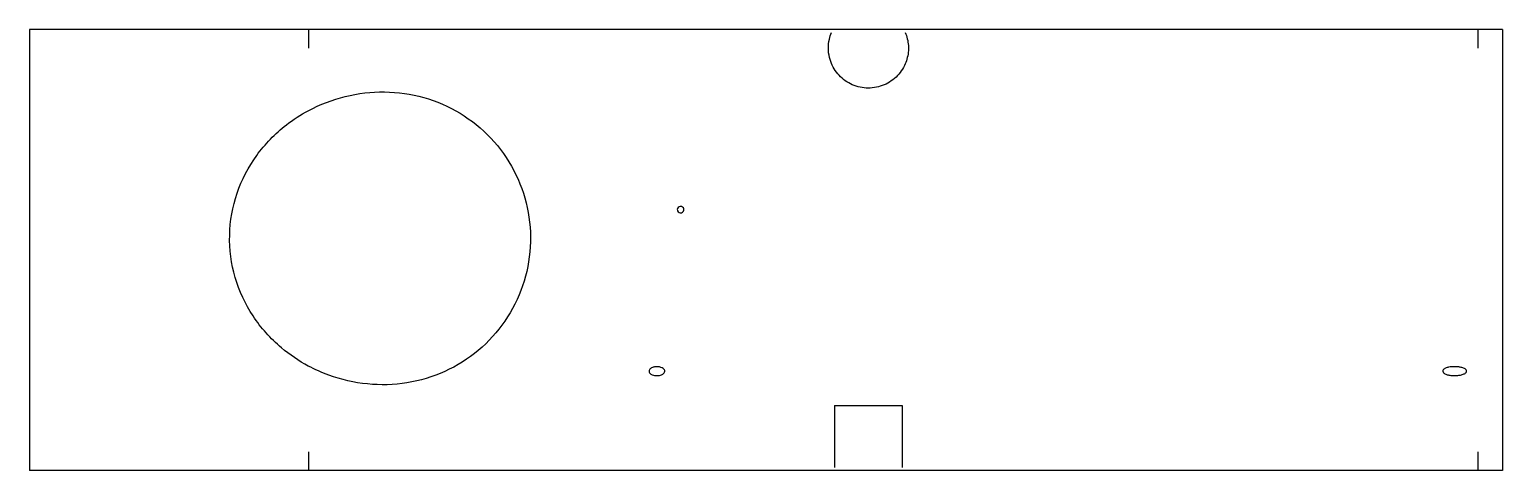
# Model space of a CAD drawing. Extents: x 4165 to 4402, y -741 to -670.
import ezdxf

# ---------------------------------------------------------------- set-up
doc = ezdxf.new("R2010")
doc.units = 0
doc.header["$LTSCALE"] = 12
doc.header["$MEASUREMENT"] = 0
for name, color, linetype in [('COVER', 3, 'CONTINUOUS'), ('MARKING', 11, 'CONTINUOUS'), ('SHELL', 40, 'CONTINUOUS')]:
    doc.layers.add(name, color=color, linetype=linetype)

msp = doc.modelspace()

# ---------------------------------------------------------------- linework, layer by layer
at = {"layer": 'COVER', "extrusion": (0, 0, -1)}
msp.add_arc((-4293.61, -673.21), 0.0625, 359.9625, 0.0209, dxfattribs=at)
at = {"layer": 'MARKING'}
for p, q in [((4209.9, -670.21), (4209.9, -673.21)), ((4398.01, -670.21), (4398.01, -673.21)), ((4209.9, -738.21), (4209.9, -741.21)), ((4398.01, -738.21), (4398.01, -741.21))]:
    msp.add_line(p, q, dxfattribs=at)
for points, knots in [([(4267.22, -725.21), (4267.22, -725.31), (4267.18, -725.4), (4267.07, -725.56), (4267, -725.62), (4266.84, -725.72), (4266.76, -725.76), (4266.47, -725.88), (4266.26, -725.91), (4265.83, -725.93), (4265.61, -725.91), (4265.26, -725.82), (4265.12, -725.76), (4264.91, -725.62), (4264.83, -725.55), (4264.73, -725.39), (4264.7, -725.31), (4264.69, -725.14), (4264.72, -725.05), (4264.8, -724.9), (4264.85, -724.84), (4264.98, -724.74), (4265.04, -724.7), (4265.26, -724.59), (4265.42, -724.54), (4265.74, -724.49), (4265.91, -724.48), (4266.26, -724.5), (4266.44, -724.53), (4266.74, -724.64), (4266.87, -724.69), (4267.06, -724.84), (4267.13, -724.92), (4267.2, -725.07), (4267.22, -725.14), (4267.22, -725.21)], [0.0000426, 0.0000426, 0.0000426, 0.0000426, 0.0434607, 0.0434607, 0.0868789, 0.0868789, 0.1302971, 0.1302971, 0.2358142, 0.2358142, 0.3413313, 0.3413313, 0.4120754, 0.4120754, 0.4604767, 0.4604767, 0.4976367, 0.4976367, 0.5347966, 0.5347966, 0.5719565, 0.5719565, 0.6091164, 0.6091164, 0.6889571, 0.6889571, 0.7687978, 0.7687978, 0.8589667, 0.8589667, 0.925016, 0.925016, 0.9719062, 0.9719062, 0.9999582, 0.9999582, 0.9999582, 0.9999582]), ([(4392.39, -725.21), (4392.39, -725.12), (4392.43, -725.04), (4392.53, -724.91), (4392.59, -724.87), (4392.71, -724.79), (4392.78, -724.76), (4393, -724.66), (4393.16, -724.61), (4393.48, -724.54), (4393.64, -724.52), (4394.19, -724.47), (4394.57, -724.48), (4395.13, -724.55), (4395.29, -724.59), (4395.56, -724.66), (4395.65, -724.69), (4395.83, -724.76), (4395.9, -724.8), (4396.03, -724.88), (4396.09, -724.93), (4396.18, -725.04), (4396.22, -725.12), (4396.23, -725.28), (4396.19, -725.36), (4396.09, -725.48), (4396.04, -725.52), (4395.92, -725.6), (4395.86, -725.63), (4395.62, -725.74), (4395.44, -725.79), (4395.06, -725.87), (4394.87, -725.89), (4394.34, -725.94), (4394, -725.93), (4393.48, -725.87), (4393.29, -725.83), (4392.97, -725.74), (4392.83, -725.69), (4392.64, -725.57), (4392.57, -725.53), (4392.45, -725.41), (4392.4, -725.33), (4392.39, -725.22), (4392.39, -725.21), (4392.39, -725.21)], [0.0000261, 0.0000261, 0.0000261, 0.0000261, 0.0248962, 0.0248962, 0.0497664, 0.0497664, 0.0746365, 0.0746365, 0.1324939, 0.1324939, 0.1903514, 0.1903514, 0.3276922, 0.3276922, 0.3877699, 0.3877699, 0.4236171, 0.4236171, 0.4527214, 0.4527214, 0.4761115, 0.4761115, 0.4995015, 0.4995015, 0.5228916, 0.5228916, 0.5462817, 0.5462817, 0.5696718, 0.5696718, 0.6375297, 0.6375297, 0.7053876, 0.7053876, 0.826009, 0.826009, 0.8931159, 0.8931159, 0.9432179, 0.9432179, 0.9703303, 0.9703303, 0.9974427, 0.9974427, 0.9999739, 0.9999739, 0.9999739, 0.9999739])]:
    msp.add_open_spline(points, degree=3, knots=knots, dxfattribs=at)
at = {"layer": 'SHELL'}
for p, q in [((4402.01, -670.21), (4165.01, -670.21)), ((4165.01, -670.21), (4165.01, -741.21)), ((4402.01, -670.21), (4402.01, -741.21)), ((4294.55, -730.72), (4294.55, -740.71)), ((4294.55, -730.72), (4305.42, -730.72)), ((4305.42, -730.72), (4305.42, -740.71)), ((4402.01, -741.21), (4165.01, -741.21))]:
    msp.add_line(p, q, dxfattribs=at)
at = {"layer": 'SHELL', "extrusion": (0, 0, -1)}
msp.add_arc((-4269.31, -699.21), 0.0625, 359.9588, 0.0412, dxfattribs=at)
at = {"layer": 'SHELL'}
for points, knots in [([(4305.92, -670.71), (4306.05, -671.03), (4306.16, -671.36), (4306.42, -672.41), (4306.47, -673.16), (4306.31, -674.63), (4306.1, -675.35), (4305.39, -676.8), (4304.85, -677.51), (4303.52, -678.66), (4302.74, -679.09), (4301.06, -679.61), (4300.17, -679.7), (4298.43, -679.51), (4297.57, -679.24), (4296.05, -678.37), (4295.38, -677.78), (4294.32, -676.39), (4293.93, -675.58), (4293.61, -674.23), (4293.54, -673.72), (4293.54, -673.21)], [0.0731553, 0.0731553, 0.0731553, 0.0731553, 0.115552, 0.115552, 0.205684, 0.205684, 0.295816, 0.295816, 0.4027851, 0.4027851, 0.5097543, 0.5097543, 0.6167234, 0.6167234, 0.7236925, 0.7236925, 0.8306616, 0.8306616, 0.9376307, 0.9376307, 1, 1, 1, 1]), ([(4293.54, -673.21), (4293.54, -672.73), (4293.6, -672.26), (4293.78, -671.42), (4293.9, -671.06), (4294.05, -670.71)], [0, 0, 0, 0, 0.3258526, 0.3258526, 0.5880026, 0.5880026, 0.5880026, 0.5880026]), ([(4209.87, -683.28), (4211.75, -682.28), (4213.75, -681.51), (4217.88, -680.49), (4220.01, -680.24), (4224.27, -680.29), (4226.39, -680.59), (4230.49, -681.75), (4232.46, -682.6), (4236.1, -684.8), (4237.77, -686.15), (4240.69, -689.25), (4241.93, -691), (4243.91, -694.77), (4244.64, -696.79), (4245.54, -700.95), (4245.7, -703.09), (4245.45, -707.33), (4245.04, -709.44), (4243.66, -713.47), (4242.7, -715.39), (4240.29, -718.9), (4238.85, -720.49), (4235.59, -723.22), (4233.77, -724.37), (4229.9, -726.13), (4227.84, -726.75), (4223.64, -727.42), (4221.5, -727.48), (4217.27, -727.06), (4215.18, -726.58), (4212.04, -725.44), (4210.94, -724.95), (4209.87, -724.38)], [0, 0, 0, 0, 0.064237, 0.064237, 0.128474, 0.128474, 0.192711, 0.192711, 0.256948, 0.256948, 0.321185, 0.321185, 0.385422, 0.385422, 0.44966, 0.44966, 0.513897, 0.513897, 0.578134, 0.578134, 0.642371, 0.642371, 0.706608, 0.706608, 0.770845, 0.770845, 0.835082, 0.835082, 0.899319, 0.899319, 0.963556, 0.963556, 1, 1, 1, 1]), ([(4209.87, -724.38), (4208.33, -723.56), (4206.88, -722.57), (4203.79, -719.97), (4202.25, -718.24), (4199.73, -714.41), (4198.75, -712.31), (4197.47, -707.91), (4197.17, -705.61), (4197.27, -701.03), (4197.68, -698.74), (4199.16, -694.4), (4200.23, -692.35), (4202.91, -688.63), (4204.53, -686.97), (4207.45, -684.71), (4208.63, -683.94), (4209.87, -683.28)], [0, 0, 0, 0, 0.103423, 0.103423, 0.23899, 0.23899, 0.374556, 0.374556, 0.510123, 0.510123, 0.64569, 0.64569, 0.781256, 0.781256, 0.916823, 0.916823, 1, 1, 1, 1]), ([(4269.24, -699.21), (4269.24, -699.08), (4269.29, -698.95), (4269.47, -698.76), (4269.59, -698.7), (4269.85, -698.67), (4269.98, -698.71), (4270.18, -698.86), (4270.26, -698.98), (4270.3, -699.23), (4270.28, -699.37), (4270.14, -699.59), (4270.03, -699.67), (4269.79, -699.74), (4269.65, -699.73), (4269.42, -699.62), (4269.33, -699.52), (4269.26, -699.34), (4269.24, -699.27), (4269.24, -699.21)], [0, 0, 0, 0, 0.117569, 0.117569, 0.235138, 0.235138, 0.352707, 0.352707, 0.470275, 0.470275, 0.587844, 0.587844, 0.705413, 0.705413, 0.822982, 0.822982, 0.940551, 0.940551, 1, 1, 1, 1])]:
    msp.add_open_spline(points, degree=3, knots=knots, dxfattribs=at)

doc.saveas('drawing.dxf')
